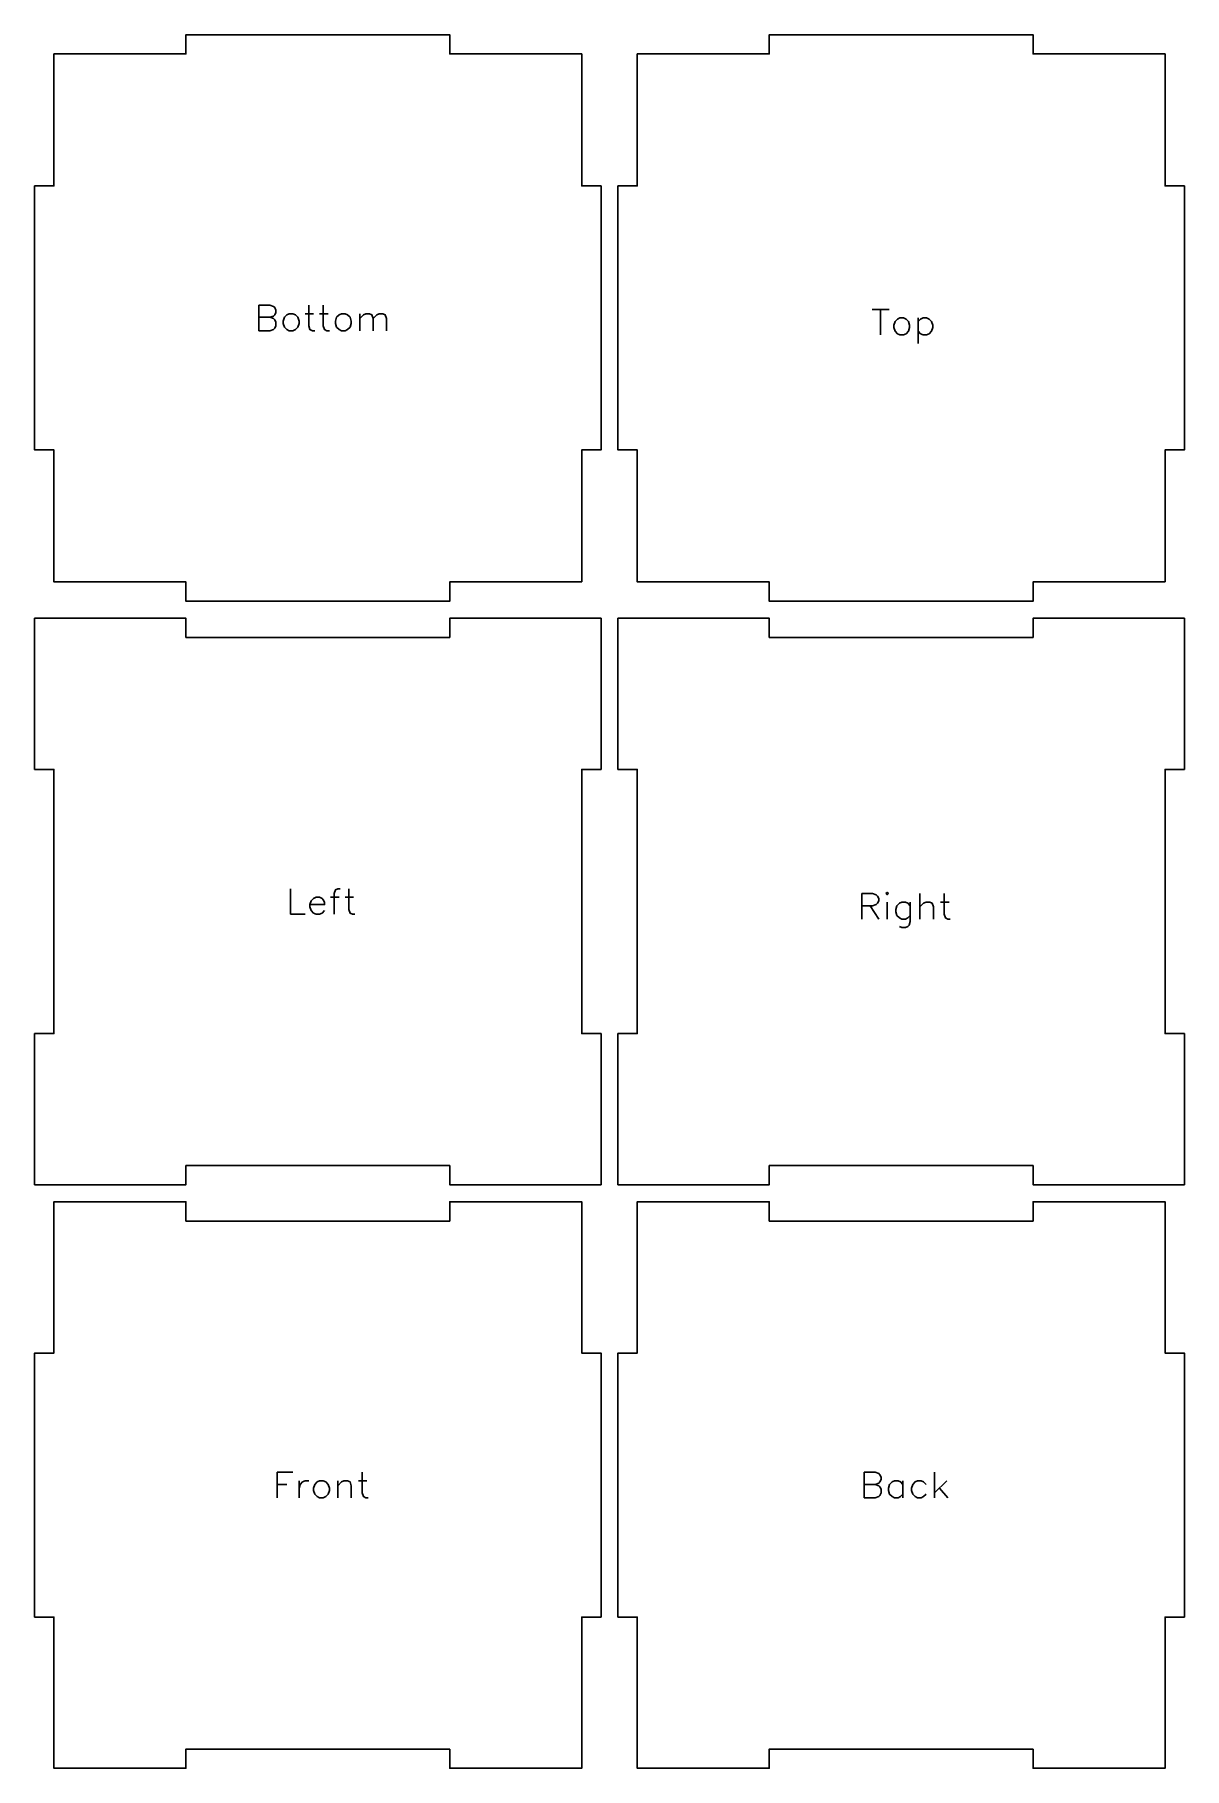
# Model space of a CAD drawing. Header units: millimetres. Extents: x 0 to 203, y 0 to 306.
import ezdxf

# ---------------------------------------------------------------- set-up
doc = ezdxf.new("R2010")
doc.units = ezdxf.units.MM

msp = doc.modelspace()

# ---------------------------------------------------------------- linework, layer by layer
at = {"color": 250}
for points in [[(96.6, 209.4), (96.6, 232.7), (100, 232.7), (100, 279.3), (96.6, 279.3), (96.6, 302.6), (73.3, 302.6), (73.3, 306), (26.7, 306), (26.7, 302.6), (3.4, 302.6), (3.4, 279.3), (0, 279.3), (0, 232.7), (3.4, 232.7), (3.4, 209.4), (26.7, 209.4), (26.7, 206), (73.3, 206), (73.3, 209.4), (96.6, 209.4)], [(199.6, 209.4), (199.6, 232.7), (203, 232.7), (203, 279.3), (199.6, 279.3), (199.6, 302.6), (176.3, 302.6), (176.3, 306), (129.7, 306), (129.7, 302.6), (106.4, 302.6), (106.4, 279.3), (103, 279.3), (103, 232.7), (106.4, 232.7), (106.4, 209.4), (129.7, 209.4), (129.7, 206), (176.3, 206), (176.3, 209.4), (199.6, 209.4)], [(73.3, 106.4), (73.3, 103), (96.6, 103), (100, 103), (100, 106.4), (100, 129.7), (96.6, 129.7), (96.6, 176.3), (100, 176.3), (100, 199.6), (100, 203), (96.6, 203), (73.3, 203), (73.3, 199.6), (26.7, 199.6), (26.7, 203), (3.4, 203), (0, 203), (0, 199.6), (0, 176.3), (3.4, 176.3), (3.4, 129.7), (0, 129.7), (0, 106.4), (0, 103), (3.4, 103), (26.7, 103), (26.7, 106.4), (73.3, 106.4)], [(176.3, 106.4), (176.3, 103), (199.6, 103), (203, 103), (203, 106.4), (203, 129.7), (199.6, 129.7), (199.6, 176.3), (203, 176.3), (203, 199.6), (203, 203), (199.6, 203), (176.3, 203), (176.3, 199.6), (129.7, 199.6), (129.7, 203), (106.4, 203), (103, 203), (103, 199.6), (103, 176.3), (106.4, 176.3), (106.4, 129.7), (103, 129.7), (103, 106.4), (103, 103), (106.4, 103), (129.7, 103), (129.7, 106.4), (176.3, 106.4)], [(73.3, 3.4), (73.3, 0), (96.6, 0), (96.6, 3.4), (96.6, 26.7), (100, 26.7), (100, 73.3), (96.6, 73.3), (96.6, 96.6), (96.6, 100), (73.3, 100), (73.3, 96.6), (26.7, 96.6), (26.7, 100), (3.4, 100), (3.4, 96.6), (3.4, 73.3), (0, 73.3), (0, 26.7), (3.4, 26.7), (3.4, 3.4), (3.4, 0), (26.7, 0), (26.7, 3.4), (73.3, 3.4)], [(176.3, 3.4), (176.3, 0), (199.6, 0), (199.6, 3.4), (199.6, 26.7), (203, 26.7), (203, 73.3), (199.6, 73.3), (199.6, 96.6), (199.6, 100), (176.3, 100), (176.3, 96.6), (129.7, 96.6), (129.7, 100), (106.4, 100), (106.4, 96.6), (106.4, 73.3), (103, 73.3), (103, 26.7), (106.4, 26.7), (106.4, 3.4), (106.4, 0), (129.7, 0), (129.7, 3.4), (176.3, 3.4)]]:
    msp.add_lwpolyline(points, close=True, dxfattribs=at)
at = {"color": 8}
for points in [[(39.61, 258.25), (39.61, 253.75)], [(39.61, 258.25), (41.54, 258.25), (42.18, 258.04), (42.39, 257.82), (42.61, 257.39), (42.61, 256.96), (42.39, 256.54), (42.18, 256.32), (41.54, 256.11)], [(48.39, 258.25), (48.39, 254.61), (48.61, 253.96), (49.04, 253.75), (49.46, 253.75)], [(50.96, 258.25), (50.96, 254.61), (51.18, 253.96), (51.61, 253.75), (52.04, 253.75)], [(147.86, 257.5), (150.86, 257.5)], [(149.36, 257.5), (149.36, 253)], [(39.61, 256.11), (41.54, 256.11), (42.18, 255.89), (42.39, 255.68), (42.61, 255.25), (42.61, 254.61), (42.39, 254.18), (42.18, 253.96), (41.54, 253.75), (39.61, 253.75)], [(47.75, 256.75), (49.25, 256.75)], [(50.32, 256.75), (51.82, 256.75)], [(57.39, 256.75), (57.39, 253.75)], [(57.39, 255.89), (58.04, 256.54), (58.46, 256.75), (59.11, 256.75), (59.54, 256.54), (59.75, 255.89), (59.75, 253.75)], [(59.75, 255.89), (60.39, 256.54), (60.82, 256.75), (61.46, 256.75), (61.89, 256.54), (62.11, 255.89), (62.11, 253.75)], [(156, 256), (156, 251.5)], [(156, 255.36), (156.43, 255.79), (156.86, 256), (157.5, 256), (157.93, 255.79), (158.36, 255.36), (158.57, 254.71), (158.57, 254.29), (158.36, 253.64), (157.93, 253.21), (157.5, 253), (156.86, 253), (156.43, 253.21), (156, 253.64)], [(45.18, 155.25), (45.18, 150.75)], [(48.61, 152.46), (51.18, 152.46), (51.18, 152.89), (50.96, 153.32), (50.75, 153.54), (50.32, 153.75), (49.68, 153.75), (49.25, 153.54), (48.82, 153.11), (48.61, 152.46), (48.61, 152.04), (48.82, 151.39), (49.25, 150.96), (49.68, 150.75), (50.32, 150.75), (50.75, 150.96), (51.18, 151.39)], [(52.25, 153.75), (53.75, 153.75)], [(53.96, 155.25), (53.54, 155.25), (53.11, 155.04), (52.89, 154.39), (52.89, 150.75)], [(54.82, 153.75), (56.32, 153.75)], [(55.46, 155.25), (55.46, 151.61), (55.68, 150.96), (56.11, 150.75), (56.54, 150.75)], [(146.04, 154.39), (146.04, 149.89)], [(146.04, 154.39), (147.96, 154.39), (148.61, 154.18), (148.82, 153.96), (149.04, 153.54), (149.04, 153.11), (148.82, 152.68), (148.61, 152.46), (147.96, 152.25), (146.04, 152.25)], [(156.32, 154.39), (156.32, 149.89)], [(160.61, 154.39), (160.61, 150.75), (160.82, 150.11), (161.25, 149.89), (161.68, 149.89)], [(45.18, 150.75), (47.75, 150.75)], [(147.54, 152.25), (149.04, 149.89)], [(150.54, 152.89), (150.54, 149.89)], [(154.61, 152.25), (154.18, 152.68), (153.75, 152.89), (153.11, 152.89), (152.68, 152.68), (152.25, 152.25), (152.04, 151.61), (152.04, 151.18), (152.25, 150.54), (152.68, 150.11), (153.11, 149.89), (153.75, 149.89), (154.18, 150.11), (154.61, 150.54)], [(154.61, 152.89), (154.61, 149.46), (154.39, 148.82), (154.18, 148.61), (153.75, 148.39), (153.11, 148.39), (152.68, 148.61)], [(156.32, 152.04), (156.96, 152.68), (157.39, 152.89), (158.04, 152.89), (158.46, 152.68), (158.68, 152.04), (158.68, 149.89)], [(159.96, 152.89), (161.46, 152.89)], [(42.82, 52.25), (42.82, 47.75)], [(42.82, 52.25), (45.61, 52.25)], [(57.82, 52.25), (57.82, 48.61), (58.04, 47.96), (58.46, 47.75), (58.89, 47.75)], [(146.46, 52.25), (146.46, 47.75)], [(146.46, 52.25), (148.39, 52.25), (149.04, 52.04), (149.25, 51.82), (149.46, 51.39), (149.46, 50.96), (149.25, 50.54), (149.04, 50.32), (148.39, 50.11)], [(158.89, 52.25), (158.89, 47.75)], [(42.82, 50.11), (44.54, 50.11)], [(46.68, 50.75), (46.68, 47.75)], [(46.68, 49.46), (46.89, 50.11), (47.32, 50.54), (47.75, 50.75), (48.39, 50.75)], [(53.54, 50.75), (53.54, 47.75)], [(53.54, 49.89), (54.18, 50.54), (54.61, 50.75), (55.25, 50.75), (55.68, 50.54), (55.89, 49.89), (55.89, 47.75)], [(57.18, 50.75), (58.68, 50.75)], [(146.46, 50.11), (148.39, 50.11), (149.04, 49.89), (149.25, 49.68), (149.46, 49.25), (149.46, 48.61), (149.25, 48.18), (149.04, 47.96), (148.39, 47.75), (146.46, 47.75)], [(153.32, 50.11), (152.89, 50.54), (152.46, 50.75), (151.82, 50.75), (151.39, 50.54), (150.96, 50.11), (150.75, 49.46), (150.75, 49.04), (150.96, 48.39), (151.39, 47.96), (151.82, 47.75), (152.46, 47.75), (152.89, 47.96), (153.32, 48.39)], [(153.32, 50.75), (153.32, 47.75)], [(157.39, 50.11), (156.96, 50.54), (156.54, 50.75), (155.89, 50.75), (155.46, 50.54), (155.04, 50.11), (154.82, 49.46), (154.82, 49.04), (155.04, 48.39), (155.46, 47.96), (155.89, 47.75), (156.54, 47.75), (156.96, 47.96), (157.39, 48.39)], [(161.04, 50.75), (158.89, 48.61)], [(159.75, 49.46), (161.25, 47.75)]]:
    msp.add_lwpolyline(points, dxfattribs=at)
for points in [[(44.96, 256.75), (44.54, 256.54), (44.11, 256.11), (43.89, 255.46), (43.89, 255.04), (44.11, 254.39), (44.54, 253.96), (44.96, 253.75), (45.61, 253.75), (46.04, 253.96), (46.46, 254.39), (46.68, 255.04), (46.68, 255.46), (46.46, 256.11), (46.04, 256.54), (45.61, 256.75), (44.96, 256.75)], [(54.18, 256.75), (53.75, 256.54), (53.32, 256.11), (53.11, 255.46), (53.11, 255.04), (53.32, 254.39), (53.75, 253.96), (54.18, 253.75), (54.82, 253.75), (55.25, 253.96), (55.68, 254.39), (55.89, 255.04), (55.89, 255.46), (55.68, 256.11), (55.25, 256.54), (54.82, 256.75), (54.18, 256.75)], [(152.79, 256), (152.36, 255.79), (151.93, 255.36), (151.71, 254.71), (151.71, 254.29), (151.93, 253.64), (152.36, 253.21), (152.79, 253), (153.43, 253), (153.86, 253.21), (154.29, 253.64), (154.5, 254.29), (154.5, 254.71), (154.29, 255.36), (153.86, 255.79), (153.43, 256), (152.79, 256)], [(150.32, 154.39), (150.54, 154.18), (150.75, 154.39), (150.54, 154.61), (150.32, 154.39)], [(50.32, 50.75), (49.89, 50.54), (49.46, 50.11), (49.25, 49.46), (49.25, 49.04), (49.46, 48.39), (49.89, 47.96), (50.32, 47.75), (50.96, 47.75), (51.39, 47.96), (51.82, 48.39), (52.04, 49.04), (52.04, 49.46), (51.82, 50.11), (51.39, 50.54), (50.96, 50.75), (50.32, 50.75)]]:
    msp.add_lwpolyline(points, close=True, dxfattribs=at)

doc.saveas('drawing.dxf')
